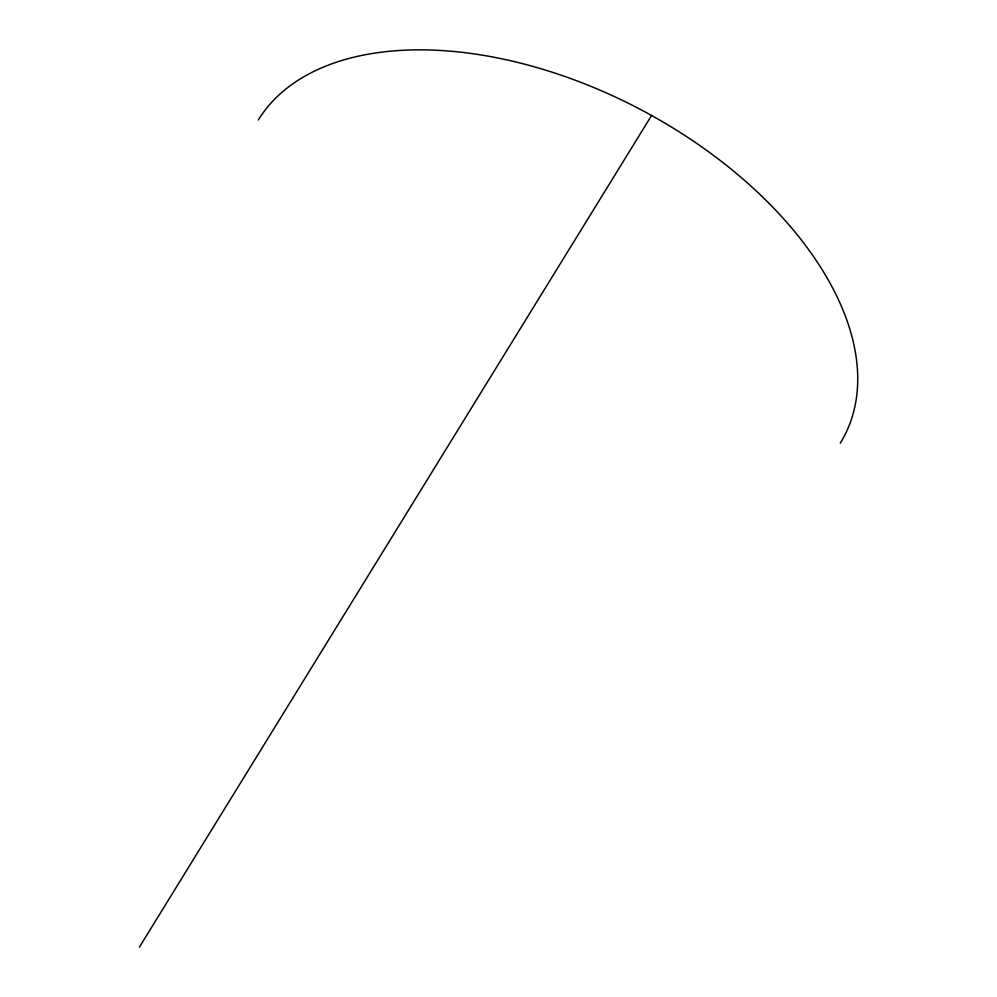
<?xml version="1.0" encoding="UTF-8"?>
<svg xmlns="http://www.w3.org/2000/svg" width="997" height="997" viewBox="0 0 997 997"><rect width="100%" height="100%" fill="white"/><g stroke="black" fill="none" stroke-linecap="round" stroke-linejoin="round"><path stroke-width="1.5" d="M139.393 947.15L651.589 115.478A333.023 194.801 27.7 0 1 840.259 443.216M258.285 120.014A333.023 194.801 27.7 0 1 651.589 115.478"/></g></svg>
